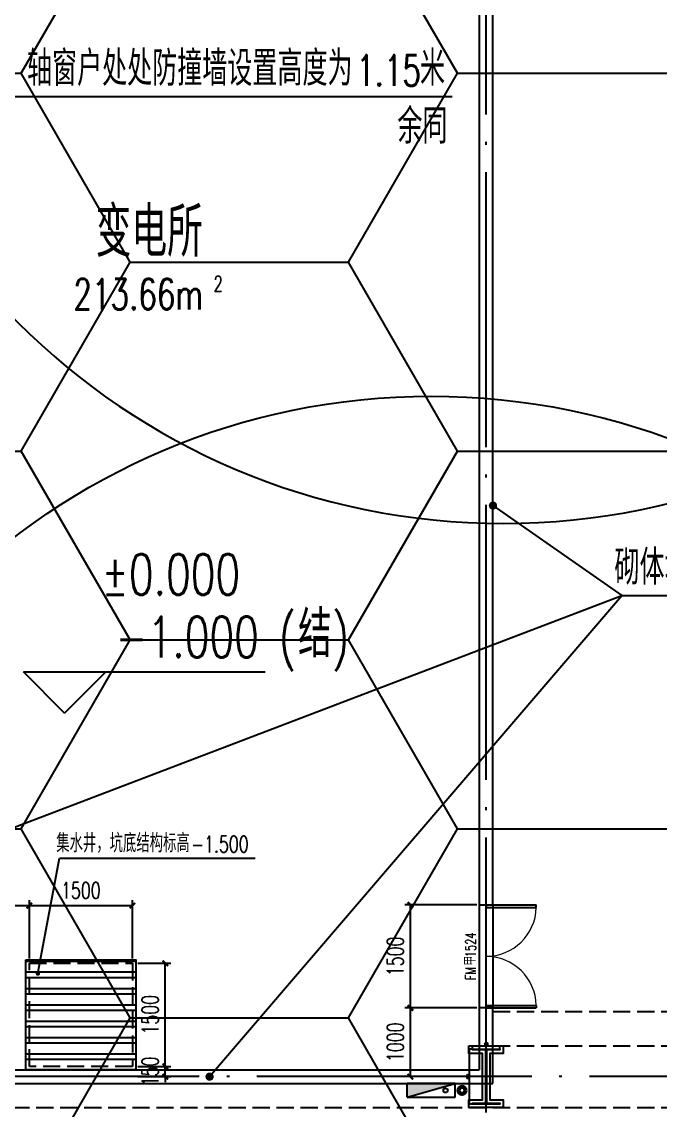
# Model space of a CAD drawing. Extents: x -821772 to -21949, y 506164 to 1049594.
# Drawn here: x -301615 to -292318, y 584332 to 600169 of the extents above; entities that cross this region are included whole.
import ezdxf
from ezdxf.xclip import XClip

# ---------------------------------------------------------------- set-up
doc = ezdxf.new("R2010")
doc.units = 0
doc.header["$LTSCALE"] = 1000
doc.header["$MEASUREMENT"] = 0
doc.header["$XCLIPFRAME"] = 2
doc.linetypes.add('10平面20250807_t3$0$DASH', pattern=[0.35, 0.25, -0.1])
doc.linetypes.add('10平面20250807_t3$0$DOTE', pattern=[2.42, 2, -0.2, 0.02, -0.2])
doc.layers.get('Defpoints').update_dxf_attribs({"color": 210})
for name, color, linetype in [('10平面20250807_t3$0$10平面$0$WINDOW_TEXT', 8, 'Continuous'), ('10平面20250807_t3$0$A-AXIS-DOTE', 8, '10平面20250807_t3$0$DOTE'), ('10平面20250807_t3$0$A-AXIS-DP', 8, 'Continuous'), ('10平面20250807_t3$0$A-AXIS-SYMB', 8, 'Continuous'), ('10平面20250807_t3$0$A-HATCH-2', 8, 'Continuous'), ('10平面20250807_t3$0$A-LIN-V', 8, 'Continuous'), ('10平面20250807_t3$0$A-SFCE', 8, 'Continuous'), ('10平面20250807_t3$0$A-WINDOW', 8, 'Continuous'), ('10平面20250807_t3$0$A-防火门窗', 8, 'Continuous'), ('10平面20250807_t3$0$AS-COLN', 8, 'Continuous'), ('10平面20250807_t3$0$AS-WALL', 8, 'Continuous'), ('10平面20250807_t3$0$DIM_SYMB', 8, 'Continuous'), ('10平面20250807_t3$0$PUB_TEXT', 8, 'Continuous'), ('10平面20250807_t3$0$SB_ZF消火栓', 10, 'Continuous'), ('10平面20250807_t3$0$SB_ZF消火栓M', 10, 'Continuous'), ('10平面20250807_t3$0$建-标高', 8, 'Continuous'), ('PUB_HATCH', 8, 'Continuous')]:
    doc.layers.add(name, color=color, linetype=linetype)
doc.layers.add('10平面20250807_t3$0$LG-ZF消防', color=1, linetype='Continuous', lineweight=60)
doc.styles.add('10平面20250807_t3$0$10平面$0$_TCH_WINDOW', font='SIMPLEX', dxfattribs={"height": 3.5, "bigfont": 'GBCBIG'})
doc.styles.add('10平面20250807_t3$0$_TCH_DIM', font='SIMPLEX', dxfattribs={"bigfont": 'GBCBIG'})
doc.styles.add('10平面20250807_t3$0$_TCH_DIM_T3', font='SIMPLEX', dxfattribs={"width": 0.705882, "bigfont": 'GBCBIG'})
doc.styles.add('10平面20250807_t3$0$A-AREA', font='SIMPLEX', dxfattribs={"bigfont": 'GBCBIG'})
doc.styles.add('10平面20250807_t3$0$A-STANDARD', font='SIMPLEX', dxfattribs={"bigfont": 'GBCBIG'})
doc.dimstyles.new('10平面20250807_t3$0$_TCH_ARCH&&10', dxfattribs={"dimtxt": 29.75, "dimasz": 10, "dimexe": 10, "dimexo": 10, "dimgap": 12.625, "dimtad": 1, "dimdec": 0, "dimzin": 0, "dimdsep": 46, "dimtxsty": '10平面20250807_t3$0$_TCH_DIM_T3', "dimblk": '10平面20250807_t3$0$_ArchTick', "dimcen": 0.09, "dimclrt": 7, "dimazin": 2, "dimtfac": 1, "dimtdec": 0, "dimtix": 1, "dimtmove": 2, "dimatfit": 3, "dimfxl": 0, "dimtolj": 1, "dimtzin": 0, "dimarcsym": 0})
doc.dimstyles.new('10平面20250807_t3$0$_TCH_ARCH&&80', dxfattribs={"dimtxt": 238, "dimasz": 80, "dimexe": 80, "dimexo": 80, "dimgap": 101, "dimtad": 1, "dimdec": 0, "dimzin": 0, "dimdsep": 46, "dimtxsty": '10平面20250807_t3$0$_TCH_DIM_T3', "dimblk": '10平面20250807_t3$0$_ArchTick', "dimcen": 0.09, "dimclrt": 7, "dimazin": 2, "dimtfac": 1, "dimtdec": 0, "dimtix": 1, "dimtmove": 2, "dimatfit": 3, "dimfxl": 0, "dimtolj": 1, "dimtzin": 0, "dimarcsym": 0})

# ---------------------------------------------------------------- blocks, each defined once
blk = doc.blocks.new('10平面20250807_t3$0$dote')
at = {"layer": '10平面20250807_t3$0$A-AXIS-DOTE', "ltscale": 2}
for p, q in [((-74117.8, -264080), (-74117.8, -178596)), ((100786.4, -220000), (-97273.6, -220000))]:
    blk.add_line(p, q, dxfattribs=at)
blk = doc.blocks.new('10平面20250807_t3$0$4324324')
at = {"layer": '10平面20250807_t3$0$A-HATCH-2', "linetype": '10平面20250807_t3$0$DASH'}
for p, q in [((-294754.2, 585770.1), (-128854.2, 585770.1)), ((-294754.2, 585270.1), (-128854.2, 585270.1)), ((-307354.2, 584369.9), (-128854.2, 584369.9))]:
    blk.add_line(p, q, dxfattribs=at)
blk = doc.blocks.new('10平面20250807_t3$0$_ArchTick')
at = {"color": 0, "linetype": 'ByBlock', "const_width": 0.4}
blk.add_lwpolyline([(-0.5, -0.5), (0.5, 0.5)], dxfattribs=at)
blk = doc.blocks.new('*D10492')
at = {"layer": '10平面20250807_t3$0$A-AXIS-DP', "color": 0, "lineweight": -2}
for p, q in [((-165054, 621030), (-165054, 621079)), ((-165054, 621069), (-164654, 621069)), ((-164654, 621030), (-164654, 621079))]:
    blk.add_line(p, q, dxfattribs=at)
at = {"layer": 'Defpoints', "color": 0}
for p in [(-165054, 621020), (-164654, 621069), (-164654, 621020)]:
    blk.add_point(p, dxfattribs=at)
at = {"layer": '10平面20250807_t3$0$A-AXIS-DP', "color": 0, "lineweight": -2, "xscale": 10, "yscale": 10, "zscale": 10, "rotation": 180}
blk.add_blockref('10平面20250807_t3$0$_ArchTick', (-165054, 621069), dxfattribs=at)
at = {"layer": '10平面20250807_t3$0$A-AXIS-DP', "color": 0, "lineweight": -2, "xscale": 10, "yscale": 10, "zscale": 10}
blk.add_blockref('10平面20250807_t3$0$_ArchTick', (-164654, 621069), dxfattribs=at)
at = {"layer": '10平面20250807_t3$0$A-AXIS-DP', "color": 7, "insert": (-164854, 621096), "char_height": 29.8, "attachment_point": 5, "style": '10平面20250807_t3$0$_TCH_DIM_T3'}
blk.add_mtext('\\A1;400', dxfattribs=at)
blk = doc.blocks.new('*D10493')
at = {"layer": '10平面20250807_t3$0$A-AXIS-DP', "color": 0, "lineweight": -2}
for p, q in [((-165064, 621020), (-165105, 621020)), ((-165095, 620220), (-165095, 621020)), ((-165064, 620220), (-165105, 620220))]:
    blk.add_line(p, q, dxfattribs=at)
at = {"layer": 'Defpoints', "color": 0}
for p in [(-165095, 621020), (-165054, 621020), (-165054, 620220)]:
    blk.add_point(p, dxfattribs=at)
at = {"layer": '10平面20250807_t3$0$A-AXIS-DP', "color": 0, "lineweight": -2, "xscale": 10, "yscale": 10, "zscale": 10}
for p, rotation in [((-165095, 621020), 90), ((-165095, 620220), 270)]:
    blk.add_blockref('10平面20250807_t3$0$_ArchTick', p, dxfattribs=dict(at, rotation=rotation))
at = {"layer": '10平面20250807_t3$0$A-AXIS-DP', "color": 7, "insert": (-165123, 620620), "char_height": 29.8, "attachment_point": 5, "rotation": 90, "style": '10平面20250807_t3$0$_TCH_DIM_T3'}
blk.add_mtext('\\A1;800', dxfattribs=at)
blk = doc.blocks.new('10平面20250807_t3$0$42332')
at = {"layer": '10平面20250807_t3$0$A-HATCH-2'}
h = blk.add_hatch(dxfattribs=at)
h.set_pattern_fill('ANSI32', color=256, scale=50, angle=135)
h.set_pattern_definition([(180, (0, 0), (-1e-14, -238.125), []), (180, (-79.38, 79.38), (-1e-14, -238.125), [])])
h.paths.add_polyline_path([(-305720, 587600), (-304120, 587600), (-304120, 586000), (-305720, 586000)])
at = {"layer": '10平面20250807_t3$0$A-SFCE'}
blk.add_lwpolyline([(-305720, 587600), (-304120, 587600), (-304120, 586000), (-305720, 586000)], close=True, dxfattribs=at)
at = {"layer": '10平面20250807_t3$0$A-SFCE', "linetype": '10平面20250807_t3$0$DASH'}
blk.add_lwpolyline([(-305670, 587550), (-304170, 587550), (-304170, 586050), (-305670, 586050)], close=True, dxfattribs=at)
blk = doc.blocks.new('10平面20250807_t3$0$A$C5D961328')
at = {"layer": '10平面20250807_t3$0$SB_ZF消火栓'}
blk.add_hatch(color=256, dxfattribs=at).paths.add_polyline_path([(0, 40), (700, 40), (700, 240)])
at = {"layer": '10平面20250807_t3$0$A-LIN-V', "ltscale": 500}
blk.add_circle((350, 40), 10001, dxfattribs=at)
at = {"layer": '10平面20250807_t3$0$SB_ZF消火栓'}
for p, q in [((700, 240), (0, 240)), ((0, 240), (0, 40)), ((700, 240), (0, 40)), ((700, 240), (700, 40)), ((0, 40), (700, 40))]:
    blk.add_line(p, q, dxfattribs=at)
at = {"layer": '10平面20250807_t3$0$SB_ZF消火栓', "color": 1}
blk.add_circle((140, 140), 32.5, dxfattribs=at)
blk = doc.blocks.new('10平面20250807_t3$0$we42342343234')
at = {"layer": '10平面20250807_t3$0$LG-ZF消防'}
blk.add_circle((-295204, 584620), 50, dxfattribs=at)
at = {"layer": '10平面20250807_t3$0$SB_ZF消火栓M', "xscale": -1, "rotation": 270}
blk.add_blockref('10平面20250807_t3$0$A$C5D961328', (-294644, 602520), dxfattribs=at)
at = {"layer": '10平面20250807_t3$0$SB_ZF消火栓M', "rotation": 180}
blk.add_blockref('10平面20250807_t3$0$A$C5D961328', (-295304, 584760), dxfattribs=at)
blk = doc.blocks.new('10平面20250807_t3$0$234243242332')
at = {"layer": '10平面20250807_t3$0$SB_ZF消火栓'}
blk.add_blockref('10平面20250807_t3$0$we42342343234', (0, 0), dxfattribs=at)
blk = doc.blocks.new('*D11448')
at = {"layer": '10平面20250807_t3$0$A-AXIS-DP', "color": 0, "lineweight": -2}
for p, q in [((-299924, 586470), (-299445, 586470)), ((-299525, 584970), (-299525, 586470)), ((-299924, 584970), (-299445, 584970))]:
    blk.add_line(p, q, dxfattribs=at)
at = {"layer": 'Defpoints', "color": 0}
for p in [(-300004, 586470), (-299525, 586470), (-300004, 584970)]:
    blk.add_point(p, dxfattribs=at)
at = {"layer": '10平面20250807_t3$0$A-AXIS-DP', "color": 0, "lineweight": -2, "xscale": 80, "yscale": 80, "zscale": 80}
for p, rotation in [((-299525, 586470), 90), ((-299525, 584970), 270)]:
    blk.add_blockref('10平面20250807_t3$0$_ArchTick', p, dxfattribs=dict(at, rotation=rotation))
at = {"layer": '10平面20250807_t3$0$A-AXIS-DP', "color": 7, "insert": (-299745, 585720), "char_height": 238, "attachment_point": 5, "rotation": 90, "style": '10平面20250807_t3$0$_TCH_DIM_T3'}
blk.add_mtext('\\A1;1500', dxfattribs=at)
blk = doc.blocks.new('*D11449')
at = {"layer": '10平面20250807_t3$0$A-AXIS-DP', "color": 0, "lineweight": -2}
for p, q in [((-299525, 584970), (-299525, 585050)), ((-299924, 584970), (-299445, 584970)), ((-299525, 584820), (-299525, 584970)), ((-299924, 584820), (-299445, 584820)), ((-299525, 584820), (-299525, 584740))]:
    blk.add_line(p, q, dxfattribs=at)
at = {"layer": 'Defpoints', "color": 0}
for p in [(-300004, 584970), (-299525, 584970), (-300004, 584820)]:
    blk.add_point(p, dxfattribs=at)
at = {"layer": '10平面20250807_t3$0$A-AXIS-DP', "color": 0, "lineweight": -2, "xscale": 80, "yscale": 80, "zscale": 80}
for p, rotation in [((-299525, 584970), 270), ((-299525, 584820), 90)]:
    blk.add_blockref('10平面20250807_t3$0$_ArchTick', p, dxfattribs=dict(at, rotation=rotation))
at = {"layer": '10平面20250807_t3$0$A-AXIS-DP', "color": 7, "insert": (-299745, 584895), "char_height": 238, "attachment_point": 5, "rotation": 90, "style": '10平面20250807_t3$0$_TCH_DIM_T3'}
blk.add_mtext('\\A1;150', dxfattribs=at)
blk = doc.blocks.new('*D11450')
at = {"layer": '10平面20250807_t3$0$A-AXIS-DP', "color": 0, "lineweight": -2}
for p, q in [((-303854, 586540), (-303854, 587390)), ((-303854, 587310), (-301504, 587310)), ((-301504, 586540), (-301504, 587390))]:
    blk.add_line(p, q, dxfattribs=at)
at = {"layer": 'Defpoints', "color": 0}
for p in [(-301504, 587310), (-303854, 586460), (-301504, 586460)]:
    blk.add_point(p, dxfattribs=at)
at = {"layer": '10平面20250807_t3$0$A-AXIS-DP', "color": 0, "lineweight": -2, "xscale": 80, "yscale": 80, "zscale": 80, "rotation": 180}
blk.add_blockref('10平面20250807_t3$0$_ArchTick', (-303854, 587310), dxfattribs=at)
at = {"layer": '10平面20250807_t3$0$A-AXIS-DP', "color": 0, "lineweight": -2, "xscale": 80, "yscale": 80, "zscale": 80}
blk.add_blockref('10平面20250807_t3$0$_ArchTick', (-301504, 587310), dxfattribs=at)
at = {"layer": '10平面20250807_t3$0$A-AXIS-DP', "color": 7, "insert": (-302679, 587530), "char_height": 238, "attachment_point": 5, "style": '10平面20250807_t3$0$_TCH_DIM_T3'}
blk.add_mtext('\\A1;2350', dxfattribs=at)
blk = doc.blocks.new('*D11451')
at = {"layer": '10平面20250807_t3$0$A-AXIS-DP', "color": 0, "lineweight": -2}
for p, q in [((-301504, 586540), (-301504, 587390)), ((-301504, 587310), (-300004, 587310)), ((-300004, 586540), (-300004, 587390))]:
    blk.add_line(p, q, dxfattribs=at)
at = {"layer": 'Defpoints', "color": 0}
for p in [(-300004, 587310), (-301504, 586460), (-300004, 586460)]:
    blk.add_point(p, dxfattribs=at)
at = {"layer": '10平面20250807_t3$0$A-AXIS-DP', "color": 0, "lineweight": -2, "xscale": 80, "yscale": 80, "zscale": 80, "rotation": 180}
blk.add_blockref('10平面20250807_t3$0$_ArchTick', (-301504, 587310), dxfattribs=at)
at = {"layer": '10平面20250807_t3$0$A-AXIS-DP', "color": 0, "lineweight": -2, "xscale": 80, "yscale": 80, "zscale": 80}
blk.add_blockref('10平面20250807_t3$0$_ArchTick', (-300004, 587310), dxfattribs=at)
at = {"layer": '10平面20250807_t3$0$A-AXIS-DP', "color": 7, "insert": (-300754, 587530), "char_height": 238, "attachment_point": 5, "style": '10平面20250807_t3$0$_TCH_DIM_T3'}
blk.add_mtext('\\A1;1500', dxfattribs=at)
blk = doc.blocks.new('*D11583')
at = {"layer": '10平面20250807_t3$0$A-AXIS-DP', "color": 0, "lineweight": -2}
for p, q in [((-294988, 587320), (-296036, 587320)), ((-295956, 585820), (-295956, 587320)), ((-294988, 585820), (-296036, 585820))]:
    blk.add_line(p, q, dxfattribs=at)
at = {"layer": 'Defpoints', "color": 0}
for p in [(-295956, 587320), (-294908, 587320), (-294908, 585820)]:
    blk.add_point(p, dxfattribs=at)
at = {"layer": '10平面20250807_t3$0$A-AXIS-DP', "color": 0, "lineweight": -2, "xscale": 80, "yscale": 80, "zscale": 80}
for p, rotation in [((-295956, 587320), 90), ((-295956, 585820), 270)]:
    blk.add_blockref('10平面20250807_t3$0$_ArchTick', p, dxfattribs=dict(at, rotation=rotation))
at = {"layer": '10平面20250807_t3$0$A-AXIS-DP', "color": 7, "insert": (-296176, 586570), "char_height": 238, "attachment_point": 5, "rotation": 90, "style": '10平面20250807_t3$0$_TCH_DIM_T3'}
blk.add_mtext('\\A1;1500', dxfattribs=at)
blk = doc.blocks.new('*D11584')
at = {"layer": '10平面20250807_t3$0$A-AXIS-DP', "color": 0, "lineweight": -2}
for p, q in [((-294988, 585820), (-296036, 585820)), ((-295956, 584820), (-295956, 585820)), ((-294988, 584820), (-296036, 584820))]:
    blk.add_line(p, q, dxfattribs=at)
at = {"layer": 'Defpoints', "color": 0}
for p in [(-295956, 585820), (-294908, 585820), (-294908, 584820)]:
    blk.add_point(p, dxfattribs=at)
at = {"layer": '10平面20250807_t3$0$A-AXIS-DP', "color": 0, "lineweight": -2, "xscale": 80, "yscale": 80, "zscale": 80}
for p, rotation in [((-295956, 585820), 90), ((-295956, 584820), 270)]:
    blk.add_blockref('10平面20250807_t3$0$_ArchTick', p, dxfattribs=dict(at, rotation=rotation))
at = {"layer": '10平面20250807_t3$0$A-AXIS-DP', "color": 7, "insert": (-296176, 585320), "char_height": 238, "attachment_point": 5, "rotation": 90, "style": '10平面20250807_t3$0$_TCH_DIM_T3'}
blk.add_mtext('\\A1;1000', dxfattribs=at)
blk = doc.blocks.new('10平面20250807_t3$0$10平面$0$$DorLib2D$00000002')
for p, q in [((-0.5, 0), (-0.5, 0.4875)), ((-0.475, 0.4875), (-0.5, 0.4875)), ((-0.475, 0), (-0.475, 0.4875)), ((0.475, 0), (0.475, 0.4875)), ((0.475, 0.4875), (0.5, 0.4875)), ((0.5, 0), (0.5, 0.4875)), ((-0.5, 0), (-0.475, 0)), ((0.5, 0), (0.475, 0))]:
    blk.add_line(p, q)
at = {"lineweight": 13}
for centre, start, end in [((-0.4875, 0), 0, 88.53072), ((0.4875, 0), 91.46928, 180)]:
    blk.add_arc(centre, 0.4875, start, end, dxfattribs=at)
blk = doc.blocks.new('10平面20250807_t3$0$w42343243')
at = {"layer": '10平面20250807_t3$0$A-HATCH-2'}
blk.add_lwpolyline([(-165104.2, 621070), (-164604.2, 621070), (-164604.2, 620958), (-164800.2, 620958), (-164800.2, 620282), (-164604.2, 620282), (-164604.2, 620170), (-165104.2, 620170), (-165104.2, 620282), (-164908.2, 620282), (-164908.2, 620958), (-165104.2, 620958)], close=True, dxfattribs=at)
at = {"layer": '10平面20250807_t3$0$AS-COLN', "color": 3}
blk.add_lwpolyline([(-165054.2, 621020), (-164654.2, 621020), (-164654.2, 621008), (-164850.2, 621008), (-164850.2, 620232), (-164654.2, 620232), (-164654.2, 620220), (-165054.2, 620220), (-165054.2, 620232), (-164858.2, 620232), (-164858.2, 621008), (-165054.2, 621008)], close=True, dxfattribs=at)
at = {"layer": '10平面20250807_t3$0$A-AXIS-DP'}
for p1, p2, distance, picture, middle in [((-165054.2, 620220), (-165054.2, 621020), 41.2, '*D10493', (-165122.9, 620620)), ((-165054.2, 621020), (-164654.2, 621020), 48.8, '*D10492', (-164854.2, 621096.2))]:
    dim = blk.add_aligned_dim(p1=p1, p2=p2, distance=distance, dimstyle='10平面20250807_t3$0$_TCH_ARCH&&10', dxfattribs=at)
    dim.commit()
    dim.dimension.update_dxf_attribs({"geometry": picture, "text_midpoint": middle})
blk = doc.blocks.new('10平面20250807_t3$0$42343')
at = {"layer": '10平面20250807_t3$0$A-WINDOW'}
blk.add_blockref('10平面20250807_t3$0$w42343243', (-130000, -35800), dxfattribs=at)
blk = doc.blocks.new('10平面20250807_t3')
at = {"layer": '10平面20250807_t3$0$A-AXIS-SYMB'}
for p, q in [((-301380, 586320), (-301065, 588000)), ((-301065, 588000), (-298215, 588000))]:
    blk.add_line(p, q, dxfattribs=at)
at = {"layer": '10平面20250807_t3$0$A-AXIS-SYMB', "const_width": 32}
blk.add_lwpolyline([(-301382.9, 586304.3, 1), (-301377.1, 586335.7, 1)], format="xyb", close=True, dxfattribs=at)
at = {"layer": '10平面20250807_t3$0$A-防火门窗'}
for p, q in [((-294954.2, 587320), (-294954.2, 585820)), ((-294754.2, 587320), (-294754.2, 585820))]:
    blk.add_line(p, q, dxfattribs=at)
at = {"layer": '10平面20250807_t3$0$AS-WALL'}
for p, q in [((-294954.2, 610570), (-294954.2, 587320)), ((-294754.2, 587320), (-294754.2, 610570)), ((-294954.2, 587320), (-294754.2, 587320)), ((-294754.2, 585820), (-294954.2, 585820)), ((-294954.2, 585820), (-294954.2, 584920)), ((-294754.2, 584720), (-294754.2, 585820)), ((-307469.7, 584920), (-294954.2, 584920)), ((-307534.6, 584720), (-294754.2, 584720))]:
    blk.add_line(p, q, dxfattribs=at)
at = {"layer": '10平面20250807_t3$0$DIM_SYMB'}
for p, q in [((-302050, 599080), (-295345.8, 599080)), ((-294754.2, 593130), (-292880, 591820)), ((-307093.3, 586404.3), (-292880, 591820)), ((-298880, 584820), (-292880, 591820)), ((-292880, 591820), (-288248.8, 591820))]:
    blk.add_line(p, q, dxfattribs=at)
at = {"layer": '10平面20250807_t3$0$DIM_SYMB', "const_width": 60}
for points in [[(-294778.8, 593147.2, 1), (-294729.6, 593112.8, 1)], [(-298899.5, 584797.2, 1), (-298860.5, 584842.8, 1)]]:
    blk.add_lwpolyline(points, format="xyb", close=True, dxfattribs=at)
at = {"layer": '10平面20250807_t3$0$建-标高'}
for p, q in [((-300990.6, 590110), (-301590.6, 590710)), ((-301590.6, 590710), (-298070.6, 590710)), ((-300990.6, 590110), (-300390.6, 590710))]:
    blk.add_line(p, q, dxfattribs=at)
at = {"layer": '10平面20250807_t3$0$A-SFCE'}
blk.add_blockref('10平面20250807_t3$0$42332', (4165.8, -1080), dxfattribs=at)
at = {"layer": '10平面20250807_t3$0$A-WINDOW'}
for name in ['10平面20250807_t3$0$42343', '10平面20250807_t3$0$4324324']:
    blk.add_blockref(name, (0, 0), dxfattribs=at)
at = {"layer": '10平面20250807_t3$0$A-防火门窗', "xscale": 1500, "yscale": 1500, "zscale": 199.9999999999998, "rotation": 269.999999997706}
blk.add_blockref('10平面20250807_t3$0$10平面$0$$DorLib2D$00000002', (-294854.2, 586570), dxfattribs=at)
at = {"layer": '10平面20250807_t3$0$AS-WALL'}
blk.add_blockref('10平面20250807_t3$0$dote', (-220736.4, 804820), dxfattribs=at)
at = {"layer": '10平面20250807_t3$0$SB_ZF消火栓', "linetype": 'Continuous'}
blk.add_blockref('10平面20250807_t3$0$234243242332', (0, 0), dxfattribs=at)
at = {"layer": '10平面20250807_t3$0$10平面$0$WINDOW_TEXT', "style": '10平面20250807_t3$0$10平面$0$_TCH_WINDOW', "width": 0.705882}
for s, p in [('1524', (-295004.2, 586558.9)), ('FM', (-295004.2, 586226.1))]:
    blk.add_text(s, height=148.75, rotation=90, dxfattribs=at).set_placement(p)
at = {"layer": '10平面20250807_t3$0$10平面$0$WINDOW_TEXT', "style": '10平面20250807_t3$0$10平面$0$_TCH_WINDOW'}
blk.add_text('甲', height=168.8, rotation=90, dxfattribs=at).set_placement((-295004.2, 586436.1))
at = {"layer": '10平面20250807_t3$0$A-防火门窗', "style": '10平面20250807_t3$0$A-AREA'}
blk.add_text('变电所', height=723.4, dxfattribs=at).set_placement((-300540, 596750))
at = {"layer": '10平面20250807_t3$0$A-防火门窗', "style": '10平面20250807_t3$0$A-AREA', "width": 0.705882}
for s, height, p in [('2', 223.1, (-298822.5, 596244.7)), ('213.66m', 446.25, (-300862.5, 595982.2))]:
    blk.add_text(s, height=height, dxfattribs=at).set_placement(p)
at = {"layer": '10平面20250807_t3$0$PUB_TEXT'}
for s, height, style, p in [('轴窗户处处防撞墙设置高度为', 506.383, '10平面20250807_t3$0$_TCH_DIM', (-301538.1, 599237.5)), ('米', 506.4, '10平面20250807_t3$0$_TCH_DIM', (-295816.1, 599237.5)), ('余同', 506.38, '10平面20250807_t3$0$_TCH_DIM', (-296145.6, 598397.5)), ('砌体墙，砌筑至', 506.38, '10平面20250807_t3$0$_TCH_DIM', (-292984.4, 591977.5)), ('结', 675.2, '10平面20250807_t3$0$A-STANDARD', (-297590.6, 590920)), ('集水井，坑底结构标高', 270.07, '10平面20250807_t3$0$_TCH_DIM', (-301113, 588084))]:
    blk.add_text(s, height=height, dxfattribs=dict(at, style=style)).set_placement(p)
at = {"layer": '10平面20250807_t3$0$PUB_TEXT', "width": 0.705882}
for s, height, style, p in [('1.15', 446.25, '10平面20250807_t3$0$_TCH_DIM', (-296746.1, 599237.5)), ('%%P0.000', 595, '10平面20250807_t3$0$A-STANDARD', (-300450.6, 591830)), ('(', 595, '10平面20250807_t3$0$A-STANDARD', (-297870.6, 590920)), (')', 595, '10平面20250807_t3$0$A-STANDARD', (-297099.1, 590920)), ('-1.000', 595, '10平面20250807_t3$0$A-STANDARD', (-300250.6, 590920)), ('-1.500', 238, '10平面20250807_t3$0$_TCH_DIM', (-299147, 588084))]:
    blk.add_text(s, height=height, dxfattribs=dict(at, style=style)).set_placement(p)
at = {"layer": '10平面20250807_t3$0$A-AXIS-DP'}
for p1, p2, distance, picture, middle in [((-303854.2, 586460), (-301504.2, 586460), 850, '*D11450', (-302679.2, 587530)), ((-301504.2, 586460), (-300004.2, 586460), 850, '*D11451', (-300754.2, 587530)), ((-294908.2, 585820), (-294908.2, 587320), 1048.2, '*D11583', (-296176.4, 586570)), ((-300004.2, 584970), (-300004.2, 586470), -479.2, '*D11448', (-299745, 585720)), ((-294908.2, 584820), (-294908.2, 585820), 1048.2, '*D11584', (-296176.4, 585320)), ((-300004.2, 584820), (-300004.2, 584970), -479.2, '*D11449', (-299745, 584895))]:
    dim = blk.add_aligned_dim(p1=p1, p2=p2, distance=distance, dimstyle='10平面20250807_t3$0$_TCH_ARCH&&80', dxfattribs=at)
    dim.commit()
    dim.dimension.update_dxf_attribs({"geometry": picture, "text_midpoint": middle})

msp = doc.modelspace()

# ---------------------------------------------------------------- block references
at = {"ltscale": 100}
ref = msp.add_blockref('10平面20250807_t3', (0, 0), dxfattribs=at)
XClip(ref).set_block_clipping_path([(-386212.6353242097, 506163.79756496), (-21948.7593967821, 884998.2285294847)])

# ---------------------------------------------------------------- next in the draw order: hatches: boundary and pattern name
at = {"layer": 'PUB_HATCH', "ltscale": 5000}
h = msp.add_hatch(dxfattribs=at)
h.set_pattern_fill('HONEY', color=8, scale=2000)
h.set_pattern_definition([(0, (0, 0), (4762.5, 2749.63), [3175, -6350]), (120, (0, 0), (-4762.499, 2749.631), [3175, -6350]), (60, (0, 0), (0.0006, 5499.261), [-6350, 3175])])
h.paths.add_polyline_path([(-252854.2, 548219.9), (-252854.2, 548720), (-254254.2, 548720), (-254254.2, 548219.9), (-313754.2, 548219.9), (-313754.2, 567383.2), (-296221.3, 621420), (-254254.2, 621420), (-254254.2, 620920), (-252854.2, 620920), (-252854.2, 621420), (-200254.2, 621420), (-200254.2, 620920), (-198854.2, 620920), (-198854.2, 621420), (-146254.2, 621420), (-146254.2, 620920), (-144854.2, 620920), (-144854.2, 621420), (-128054.2, 621420), (-128054.2, 548219.9), (-144854.2, 548219.9), (-144854.2, 548720), (-146254.2, 548720), (-146254.2, 548219.9), (-198854.2, 548219.9), (-198854.2, 548720), (-200254.2, 548720), (-200254.2, 548219.9)])

doc.saveas('drawing.dxf')
